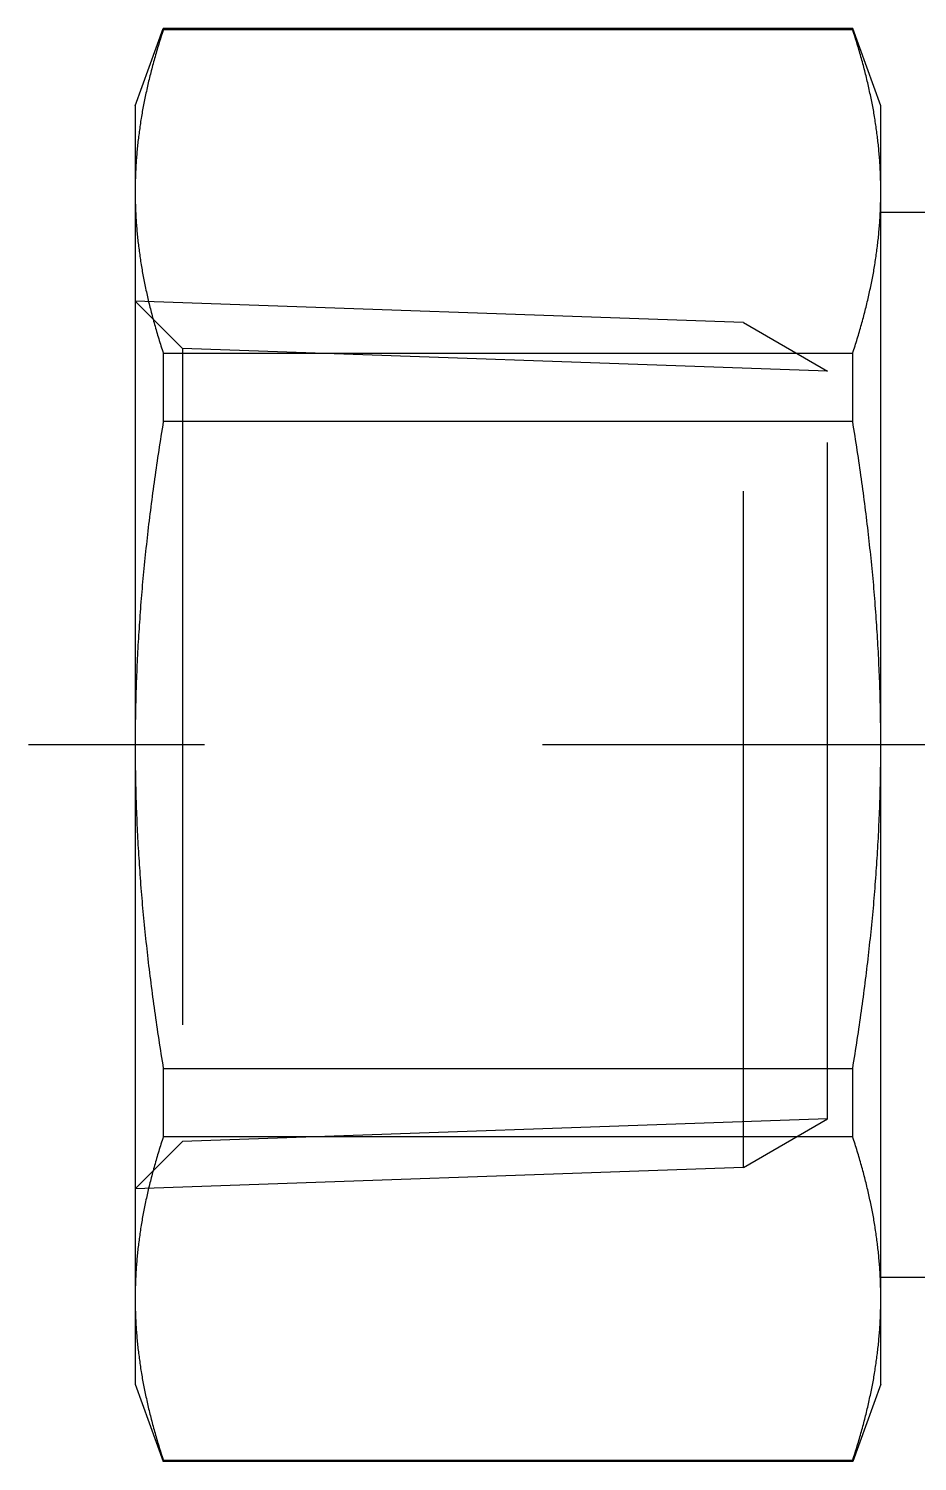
# Model space of a CAD drawing. Extents: x -2 to 85.9, y -32.4 to 17.
# Drawn here: x -2 to 14.69, y -13.45 to 13.45 of the extents above; entities that cross this region are included whole.
import ezdxf

# ---------------------------------------------------------------- set-up
doc = ezdxf.new("R2010")
doc.units = 0
doc.linetypes.add('CENTER', pattern=[50.8, 31.75, -6.35, 6.35, -6.35])
doc.linetypes.add('DASHED', pattern=[19.05, 12.7, -6.35])
doc.layers.get('0').update_dxf_attribs({"linetype": 'CONTINUOUS'})
doc.layers.add('CENTER', color=1, linetype='CENTER')

msp = doc.modelspace()

# ---------------------------------------------------------------- linework, layer by layer
at = {"color": 7, "linetype": 'CONTINUOUS'}
for p, q in [((0, 12), (0.528, 13.45)), ((13.472, 13.45), (0.528, 13.45)), ((0.528, 13.45), (0.528, 13.43)), ((13.472, 13.43), (0.528, 13.43)), ((14, 12), (13.472, 13.45)), ((13.472, 13.43), (13.472, 13.45)), ((0, 12), (0, 10.392)), ((14, 10.392), (14, 12)), ((0, 10.392), (0, 0)), ((14, 0), (14, 10.392)), ((15.5, 10), (14, 10)), ((0.528, 7.355), (13.472, 7.355)), ((0.528, 7.355), (0.528, 6.075)), ((13.472, 6.075), (13.472, 7.355)), ((13.472, 6.075), (0.528, 6.075)), ((0, 0), (0, -10.392)), ((14, -10.392), (14, 0)), ((0.528, -6.075), (13.472, -6.075)), ((0.528, -6.075), (0.528, -7.355)), ((13.472, -7.355), (13.472, -6.075)), ((13.472, -7.355), (0.528, -7.355)), ((15.5, -10), (14, -10)), ((0, -10.392), (0, -12)), ((14, -12), (14, -10.392)), ((0, -12), (0.528, -13.45)), ((14, -12), (13.472, -13.45)), ((0.528, -13.43), (13.472, -13.43)), ((0.528, -13.43), (0.528, -13.45)), ((13.472, -13.45), (13.472, -13.43)), ((13.472, -13.45), (0.528, -13.45))]:
    msp.add_line(p, q, dxfattribs=at)
at = {"color": 3, "linetype": 'DASHED'}
for p, q in [((11.422, 7.932), (0, 8.331)), ((0.887, 7.444), (0, 8.331)), ((11.422, -7.932), (11.422, 7.932)), ((11.422, 7.932), (13, 7.021)), ((13, 7.021), (0.887, 7.444)), ((0.887, 7.444), (0.887, -7.444)), ((13, -7.021), (13, 7.021)), ((13, -7.021), (0.887, -7.444)), ((11.422, -7.932), (13, -7.021)), ((0.887, -7.444), (0, -8.331)), ((11.422, -7.932), (0, -8.331))]:
    msp.add_line(p, q, dxfattribs=at)
at = {"color": 7}
for points in [[(0.528, 13.43, 0), (0.517, 13.395, 0), (0.505, 13.361, 0), (0.494, 13.327, 0), (0.484, 13.293, 0), (0.473, 13.259, 0), (0.462, 13.225, 0), (0.452, 13.191, 0), (0.442, 13.158, 0), (0.431, 13.124, 0), (0.421, 13.09, 0), (0.411, 13.057, 0), (0.402, 13.023, 0), (0.392, 12.99, 0), (0.382, 12.957, 0), (0.373, 12.924, 0), (0.363, 12.891, 0), (0.354, 12.857, 0), (0.345, 12.825, 0), (0.336, 12.792, 0), (0.327, 12.759, 0), (0.319, 12.726, 0), (0.31, 12.693, 0), (0.302, 12.661, 0), (0.293, 12.628, 0), (0.285, 12.595, 0), (0.277, 12.563, 0), (0.269, 12.531, 0), (0.261, 12.498, 0), (0.253, 12.466, 0), (0.246, 12.434, 0), (0.238, 12.402, 0), (0.231, 12.369, 0), (0.224, 12.337, 0), (0.217, 12.305, 0), (0.21, 12.273, 0), (0.203, 12.241, 0), (0.196, 12.209, 0), (0.189, 12.177, 0), (0.183, 12.146, 0), (0.176, 12.114, 0), (0.17, 12.082, 0), (0.164, 12.05, 0), (0.158, 12.019, 0), (0.152, 11.987, 0), (0.146, 11.955, 0), (0.14, 11.924, 0), (0.134, 11.892, 0), (0.129, 11.861, 0), (0.123, 11.829, 0), (0.118, 11.798, 0), (0.113, 11.766, 0), (0.108, 11.735, 0), (0.103, 11.704, 0), (0.098, 11.672, 0), (0.094, 11.641, 0), (0.089, 11.61, 0), (0.085, 11.578, 0), (0.08, 11.547, 0), (0.076, 11.516, 0), (0.072, 11.485, 0), (0.068, 11.453, 0), (0.064, 11.422, 0), (0.06, 11.391, 0), (0.056, 11.36, 0), (0.053, 11.329, 0), (0.049, 11.297, 0), (0.046, 11.266, 0), (0.043, 11.235, 0), (0.04, 11.204, 0), (0.037, 11.173, 0), (0.034, 11.142, 0), (0.031, 11.111, 0), (0.029, 11.079, 0), (0.026, 11.048, 0), (0.024, 11.017, 0), (0.021, 10.986, 0), (0.019, 10.955, 0), (0.017, 10.924, 0), (0.015, 10.893, 0), (0.013, 10.861, 0), (0.012, 10.83, 0), (0.01, 10.799, 0), (0.009, 10.768, 0), (0.007, 10.737, 0), (0.006, 10.706, 0), (0.005, 10.674, 0), (0.004, 10.643, 0), (0.003, 10.612, 0), (0.002, 10.581, 0), (0.001, 10.549, 0), (0.001, 10.518, 0), (0.001, 10.486, 0), (0, 10.455, 0), (0, 10.424, 0), (0, 10.392, 0)], [(14, 10.392, 0), (14, 10.424, 0), (14, 10.455, 0), (13.999, 10.486, 0), (13.999, 10.518, 0), (13.998, 10.549, 0), (13.998, 10.581, 0), (13.997, 10.612, 0), (13.996, 10.643, 0), (13.995, 10.674, 0), (13.994, 10.706, 0), (13.993, 10.737, 0), (13.992, 10.768, 0), (13.99, 10.799, 0), (13.988, 10.83, 0), (13.987, 10.861, 0), (13.985, 10.893, 0), (13.983, 10.924, 0), (13.981, 10.955, 0), (13.979, 10.986, 0), (13.976, 11.017, 0), (13.974, 11.048, 0), (13.972, 11.079, 0), (13.969, 11.111, 0), (13.966, 11.142, 0), (13.963, 11.173, 0), (13.96, 11.204, 0), (13.957, 11.235, 0), (13.954, 11.266, 0), (13.951, 11.297, 0), (13.947, 11.329, 0), (13.944, 11.36, 0), (13.94, 11.391, 0), (13.936, 11.422, 0), (13.932, 11.453, 0), (13.928, 11.485, 0), (13.924, 11.516, 0), (13.92, 11.547, 0), (13.915, 11.578, 0), (13.911, 11.61, 0), (13.906, 11.641, 0), (13.902, 11.672, 0), (13.897, 11.704, 0), (13.892, 11.735, 0), (13.887, 11.766, 0), (13.882, 11.798, 0), (13.877, 11.829, 0), (13.871, 11.861, 0), (13.866, 11.892, 0), (13.86, 11.924, 0), (13.854, 11.955, 0), (13.848, 11.987, 0), (13.842, 12.019, 0), (13.836, 12.05, 0), (13.83, 12.082, 0), (13.824, 12.114, 0), (13.817, 12.146, 0), (13.811, 12.177, 0), (13.804, 12.209, 0), (13.797, 12.241, 0), (13.79, 12.273, 0), (13.783, 12.305, 0), (13.776, 12.337, 0), (13.769, 12.369, 0), (13.762, 12.402, 0), (13.754, 12.434, 0), (13.746, 12.466, 0), (13.739, 12.498, 0), (13.731, 12.531, 0), (13.723, 12.563, 0), (13.715, 12.595, 0), (13.707, 12.628, 0), (13.698, 12.661, 0), (13.69, 12.693, 0), (13.681, 12.726, 0), (13.673, 12.759, 0), (13.664, 12.792, 0), (13.655, 12.825, 0), (13.646, 12.857, 0), (13.636, 12.891, 0), (13.627, 12.924, 0), (13.618, 12.957, 0), (13.608, 12.99, 0), (13.598, 13.023, 0), (13.589, 13.057, 0), (13.579, 13.09, 0), (13.569, 13.124, 0), (13.559, 13.158, 0), (13.548, 13.191, 0), (13.538, 13.225, 0), (13.527, 13.259, 0), (13.516, 13.293, 0), (13.506, 13.327, 0), (13.495, 13.361, 0), (13.483, 13.395, 0), (13.472, 13.43, 0)], [(0, 10.392, 0), (0, 10.361, 0), (0, 10.329, 0), (0.001, 10.298, 0), (0.001, 10.267, 0), (0.001, 10.235, 0), (0.002, 10.204, 0), (0.003, 10.173, 0), (0.004, 10.142, 0), (0.005, 10.11, 0), (0.006, 10.079, 0), (0.007, 10.048, 0), (0.009, 10.017, 0), (0.01, 9.986, 0), (0.012, 9.954, 0), (0.013, 9.923, 0), (0.015, 9.892, 0), (0.017, 9.861, 0), (0.019, 9.83, 0), (0.021, 9.799, 0), (0.024, 9.767, 0), (0.026, 9.736, 0), (0.029, 9.705, 0), (0.031, 9.674, 0), (0.034, 9.643, 0), (0.037, 9.612, 0), (0.04, 9.581, 0), (0.043, 9.55, 0), (0.046, 9.518, 0), (0.049, 9.487, 0), (0.053, 9.456, 0), (0.056, 9.425, 0), (0.06, 9.394, 0), (0.064, 9.363, 0), (0.068, 9.331, 0), (0.072, 9.3, 0), (0.076, 9.269, 0), (0.08, 9.238, 0), (0.085, 9.206, 0), (0.089, 9.175, 0), (0.094, 9.144, 0), (0.098, 9.112, 0), (0.103, 9.081, 0), (0.108, 9.05, 0), (0.113, 9.018, 0), (0.118, 8.987, 0), (0.123, 8.955, 0), (0.129, 8.924, 0), (0.134, 8.892, 0), (0.14, 8.861, 0), (0.146, 8.829, 0), (0.152, 8.798, 0), (0.158, 8.766, 0), (0.164, 8.734, 0), (0.17, 8.703, 0), (0.176, 8.671, 0), (0.183, 8.639, 0), (0.189, 8.607, 0), (0.196, 8.575, 0), (0.203, 8.543, 0), (0.21, 8.511, 0), (0.217, 8.479, 0), (0.224, 8.447, 0), (0.231, 8.415, 0), (0.238, 8.383, 0), (0.246, 8.351, 0), (0.253, 8.319, 0), (0.261, 8.286, 0), (0.269, 8.254, 0), (0.277, 8.222, 0), (0.285, 8.189, 0), (0.293, 8.157, 0), (0.302, 8.124, 0), (0.31, 8.091, 0), (0.319, 8.059, 0), (0.327, 8.026, 0), (0.336, 7.993, 0), (0.345, 7.96, 0), (0.354, 7.927, 0), (0.363, 7.894, 0), (0.373, 7.861, 0), (0.382, 7.828, 0), (0.392, 7.794, 0), (0.402, 7.761, 0), (0.411, 7.728, 0), (0.421, 7.694, 0), (0.431, 7.661, 0), (0.442, 7.627, 0), (0.452, 7.593, 0), (0.462, 7.56, 0), (0.473, 7.526, 0), (0.484, 7.492, 0), (0.494, 7.458, 0), (0.505, 7.423, 0), (0.517, 7.389, 0), (0.528, 7.355, 0)], [(13.472, 7.355, 0), (13.483, 7.389, 0), (13.495, 7.423, 0), (13.506, 7.458, 0), (13.516, 7.492, 0), (13.527, 7.526, 0), (13.538, 7.56, 0), (13.548, 7.593, 0), (13.559, 7.627, 0), (13.569, 7.661, 0), (13.579, 7.694, 0), (13.589, 7.728, 0), (13.598, 7.761, 0), (13.608, 7.794, 0), (13.618, 7.828, 0), (13.627, 7.861, 0), (13.636, 7.894, 0), (13.646, 7.927, 0), (13.655, 7.96, 0), (13.664, 7.993, 0), (13.673, 8.026, 0), (13.681, 8.059, 0), (13.69, 8.091, 0), (13.698, 8.124, 0), (13.707, 8.157, 0), (13.715, 8.189, 0), (13.723, 8.222, 0), (13.731, 8.254, 0), (13.739, 8.286, 0), (13.746, 8.319, 0), (13.754, 8.351, 0), (13.762, 8.383, 0), (13.769, 8.415, 0), (13.776, 8.447, 0), (13.783, 8.479, 0), (13.79, 8.511, 0), (13.797, 8.543, 0), (13.804, 8.575, 0), (13.811, 8.607, 0), (13.817, 8.639, 0), (13.824, 8.671, 0), (13.83, 8.703, 0), (13.836, 8.734, 0), (13.842, 8.766, 0), (13.848, 8.798, 0), (13.854, 8.829, 0), (13.86, 8.861, 0), (13.866, 8.892, 0), (13.871, 8.924, 0), (13.877, 8.955, 0), (13.882, 8.987, 0), (13.887, 9.018, 0), (13.892, 9.05, 0), (13.897, 9.081, 0), (13.902, 9.112, 0), (13.906, 9.144, 0), (13.911, 9.175, 0), (13.915, 9.206, 0), (13.92, 9.238, 0), (13.924, 9.269, 0), (13.928, 9.3, 0), (13.932, 9.331, 0), (13.936, 9.363, 0), (13.94, 9.394, 0), (13.944, 9.425, 0), (13.947, 9.456, 0), (13.951, 9.487, 0), (13.954, 9.518, 0), (13.957, 9.55, 0), (13.96, 9.581, 0), (13.963, 9.612, 0), (13.966, 9.643, 0), (13.969, 9.674, 0), (13.972, 9.705, 0), (13.974, 9.736, 0), (13.976, 9.767, 0), (13.979, 9.799, 0), (13.981, 9.83, 0), (13.983, 9.861, 0), (13.985, 9.892, 0), (13.987, 9.923, 0), (13.988, 9.954, 0), (13.99, 9.986, 0), (13.992, 10.017, 0), (13.993, 10.048, 0), (13.994, 10.079, 0), (13.995, 10.11, 0), (13.996, 10.142, 0), (13.997, 10.173, 0), (13.998, 10.204, 0), (13.998, 10.235, 0), (13.999, 10.267, 0), (13.999, 10.298, 0), (14, 10.329, 0), (14, 10.361, 0), (14, 10.392, 0)], [(0.528, 6.075, 0), (0.517, 6.006, 0), (0.505, 5.938, 0), (0.494, 5.869, 0), (0.484, 5.801, 0), (0.473, 5.733, 0), (0.462, 5.666, 0), (0.452, 5.598, 0), (0.442, 5.53, 0), (0.431, 5.463, 0), (0.421, 5.396, 0), (0.411, 5.329, 0), (0.402, 5.262, 0), (0.392, 5.196, 0), (0.382, 5.129, 0), (0.373, 5.063, 0), (0.363, 4.997, 0), (0.354, 4.93, 0), (0.345, 4.864, 0), (0.336, 4.799, 0), (0.327, 4.733, 0), (0.319, 4.667, 0), (0.31, 4.602, 0), (0.302, 4.537, 0), (0.293, 4.471, 0), (0.285, 4.406, 0), (0.277, 4.341, 0), (0.269, 4.277, 0), (0.261, 4.212, 0), (0.253, 4.147, 0), (0.246, 4.083, 0), (0.238, 4.018, 0), (0.231, 3.954, 0), (0.224, 3.89, 0), (0.217, 3.826, 0), (0.21, 3.762, 0), (0.203, 3.698, 0), (0.196, 3.634, 0), (0.189, 3.57, 0), (0.183, 3.506, 0), (0.176, 3.443, 0), (0.17, 3.379, 0), (0.164, 3.316, 0), (0.158, 3.253, 0), (0.152, 3.189, 0), (0.146, 3.126, 0), (0.14, 3.063, 0), (0.134, 3, 0), (0.129, 2.937, 0), (0.123, 2.874, 0), (0.118, 2.811, 0), (0.113, 2.748, 0), (0.108, 2.685, 0), (0.103, 2.622, 0), (0.098, 2.56, 0), (0.094, 2.497, 0), (0.089, 2.434, 0), (0.085, 2.372, 0), (0.08, 2.309, 0), (0.076, 2.247, 0), (0.072, 2.184, 0), (0.068, 2.122, 0), (0.064, 2.06, 0), (0.06, 1.997, 0), (0.056, 1.935, 0), (0.053, 1.872, 0), (0.049, 1.81, 0), (0.046, 1.748, 0), (0.043, 1.686, 0), (0.04, 1.623, 0), (0.037, 1.561, 0), (0.034, 1.499, 0), (0.031, 1.436, 0), (0.029, 1.374, 0), (0.026, 1.312, 0), (0.024, 1.25, 0), (0.021, 1.187, 0), (0.019, 1.125, 0), (0.017, 1.063, 0), (0.015, 1.001, 0), (0.013, 0.938, 0), (0.012, 0.876, 0), (0.01, 0.814, 0), (0.009, 0.751, 0), (0.007, 0.689, 0), (0.006, 0.626, 0), (0.005, 0.564, 0), (0.004, 0.501, 0), (0.003, 0.439, 0), (0.002, 0.376, 0), (0.001, 0.314, 0), (0.001, 0.251, 0), (0.001, 0.188, 0), (0, 0.126, 0), (0, 0.063, 0), (0, 0, 0)], [(14, 0, 0), (14, 0.063, 0), (14, 0.126, 0), (13.999, 0.188, 0), (13.999, 0.251, 0), (13.998, 0.314, 0), (13.998, 0.376, 0), (13.997, 0.439, 0), (13.996, 0.501, 0), (13.995, 0.564, 0), (13.994, 0.626, 0), (13.993, 0.689, 0), (13.992, 0.751, 0), (13.99, 0.814, 0), (13.988, 0.876, 0), (13.987, 0.938, 0), (13.985, 1.001, 0), (13.983, 1.063, 0), (13.981, 1.125, 0), (13.979, 1.187, 0), (13.976, 1.25, 0), (13.974, 1.312, 0), (13.972, 1.374, 0), (13.969, 1.436, 0), (13.966, 1.499, 0), (13.963, 1.561, 0), (13.96, 1.623, 0), (13.957, 1.686, 0), (13.954, 1.748, 0), (13.951, 1.81, 0), (13.947, 1.872, 0), (13.944, 1.935, 0), (13.94, 1.997, 0), (13.936, 2.06, 0), (13.932, 2.122, 0), (13.928, 2.184, 0), (13.924, 2.247, 0), (13.92, 2.309, 0), (13.915, 2.372, 0), (13.911, 2.434, 0), (13.906, 2.497, 0), (13.902, 2.56, 0), (13.897, 2.622, 0), (13.892, 2.685, 0), (13.887, 2.748, 0), (13.882, 2.811, 0), (13.877, 2.874, 0), (13.871, 2.937, 0), (13.866, 3, 0), (13.86, 3.063, 0), (13.854, 3.126, 0), (13.848, 3.189, 0), (13.842, 3.253, 0), (13.836, 3.316, 0), (13.83, 3.379, 0), (13.824, 3.443, 0), (13.817, 3.506, 0), (13.811, 3.57, 0), (13.804, 3.634, 0), (13.797, 3.698, 0), (13.79, 3.762, 0), (13.783, 3.826, 0), (13.776, 3.89, 0), (13.769, 3.954, 0), (13.762, 4.018, 0), (13.754, 4.083, 0), (13.746, 4.147, 0), (13.739, 4.212, 0), (13.731, 4.277, 0), (13.723, 4.341, 0), (13.715, 4.406, 0), (13.707, 4.471, 0), (13.698, 4.537, 0), (13.69, 4.602, 0), (13.681, 4.667, 0), (13.673, 4.733, 0), (13.664, 4.799, 0), (13.655, 4.864, 0), (13.646, 4.93, 0), (13.636, 4.997, 0), (13.627, 5.063, 0), (13.618, 5.129, 0), (13.608, 5.196, 0), (13.598, 5.262, 0), (13.589, 5.329, 0), (13.579, 5.396, 0), (13.569, 5.463, 0), (13.559, 5.53, 0), (13.548, 5.598, 0), (13.538, 5.666, 0), (13.527, 5.733, 0), (13.516, 5.801, 0), (13.506, 5.869, 0), (13.495, 5.938, 0), (13.483, 6.006, 0), (13.472, 6.075, 0)], [(0, 0, 0), (0, -0.063, 0), (0, -0.126, 0), (0.001, -0.188, 0), (0.001, -0.251, 0), (0.001, -0.314, 0), (0.002, -0.376, 0), (0.003, -0.439, 0), (0.004, -0.501, 0), (0.005, -0.564, 0), (0.006, -0.626, 0), (0.007, -0.689, 0), (0.009, -0.751, 0), (0.01, -0.814, 0), (0.012, -0.876, 0), (0.013, -0.938, 0), (0.015, -1.001, 0), (0.017, -1.063, 0), (0.019, -1.125, 0), (0.021, -1.187, 0), (0.024, -1.25, 0), (0.026, -1.312, 0), (0.029, -1.374, 0), (0.031, -1.436, 0), (0.034, -1.499, 0), (0.037, -1.561, 0), (0.04, -1.623, 0), (0.043, -1.686, 0), (0.046, -1.748, 0), (0.049, -1.81, 0), (0.053, -1.872, 0), (0.056, -1.935, 0), (0.06, -1.997, 0), (0.064, -2.06, 0), (0.068, -2.122, 0), (0.072, -2.184, 0), (0.076, -2.247, 0), (0.08, -2.309, 0), (0.085, -2.372, 0), (0.089, -2.434, 0), (0.094, -2.497, 0), (0.098, -2.56, 0), (0.103, -2.622, 0), (0.108, -2.685, 0), (0.113, -2.748, 0), (0.118, -2.811, 0), (0.123, -2.874, 0), (0.129, -2.937, 0), (0.134, -3, 0), (0.14, -3.063, 0), (0.146, -3.126, 0), (0.152, -3.189, 0), (0.158, -3.253, 0), (0.164, -3.316, 0), (0.17, -3.379, 0), (0.176, -3.443, 0), (0.183, -3.506, 0), (0.189, -3.57, 0), (0.196, -3.634, 0), (0.203, -3.698, 0), (0.21, -3.762, 0), (0.217, -3.826, 0), (0.224, -3.89, 0), (0.231, -3.954, 0), (0.238, -4.018, 0), (0.246, -4.083, 0), (0.253, -4.147, 0), (0.261, -4.212, 0), (0.269, -4.277, 0), (0.277, -4.341, 0), (0.285, -4.406, 0), (0.293, -4.471, 0), (0.302, -4.537, 0), (0.31, -4.602, 0), (0.319, -4.667, 0), (0.327, -4.733, 0), (0.336, -4.799, 0), (0.345, -4.864, 0), (0.354, -4.93, 0), (0.363, -4.997, 0), (0.373, -5.063, 0), (0.382, -5.129, 0), (0.392, -5.196, 0), (0.402, -5.262, 0), (0.411, -5.329, 0), (0.421, -5.396, 0), (0.431, -5.463, 0), (0.442, -5.53, 0), (0.452, -5.598, 0), (0.462, -5.666, 0), (0.473, -5.733, 0), (0.484, -5.801, 0), (0.494, -5.869, 0), (0.505, -5.938, 0), (0.517, -6.006, 0), (0.528, -6.075, 0)], [(13.472, -6.075, 0), (13.483, -6.006, 0), (13.495, -5.938, 0), (13.506, -5.869, 0), (13.516, -5.801, 0), (13.527, -5.733, 0), (13.538, -5.666, 0), (13.548, -5.598, 0), (13.559, -5.53, 0), (13.569, -5.463, 0), (13.579, -5.396, 0), (13.589, -5.329, 0), (13.598, -5.262, 0), (13.608, -5.196, 0), (13.618, -5.129, 0), (13.627, -5.063, 0), (13.636, -4.997, 0), (13.646, -4.93, 0), (13.655, -4.864, 0), (13.664, -4.799, 0), (13.673, -4.733, 0), (13.681, -4.667, 0), (13.69, -4.602, 0), (13.698, -4.537, 0), (13.707, -4.471, 0), (13.715, -4.406, 0), (13.723, -4.341, 0), (13.731, -4.277, 0), (13.739, -4.212, 0), (13.746, -4.147, 0), (13.754, -4.083, 0), (13.762, -4.018, 0), (13.769, -3.954, 0), (13.776, -3.89, 0), (13.783, -3.826, 0), (13.79, -3.762, 0), (13.797, -3.698, 0), (13.804, -3.634, 0), (13.811, -3.57, 0), (13.817, -3.506, 0), (13.824, -3.443, 0), (13.83, -3.379, 0), (13.836, -3.316, 0), (13.842, -3.253, 0), (13.848, -3.189, 0), (13.854, -3.126, 0), (13.86, -3.063, 0), (13.866, -3, 0), (13.871, -2.937, 0), (13.877, -2.874, 0), (13.882, -2.811, 0), (13.887, -2.748, 0), (13.892, -2.685, 0), (13.897, -2.622, 0), (13.902, -2.56, 0), (13.906, -2.497, 0), (13.911, -2.434, 0), (13.915, -2.372, 0), (13.92, -2.309, 0), (13.924, -2.247, 0), (13.928, -2.184, 0), (13.932, -2.122, 0), (13.936, -2.06, 0), (13.94, -1.997, 0), (13.944, -1.935, 0), (13.947, -1.872, 0), (13.951, -1.81, 0), (13.954, -1.748, 0), (13.957, -1.686, 0), (13.96, -1.623, 0), (13.963, -1.561, 0), (13.966, -1.499, 0), (13.969, -1.436, 0), (13.972, -1.374, 0), (13.974, -1.312, 0), (13.976, -1.25, 0), (13.979, -1.187, 0), (13.981, -1.125, 0), (13.983, -1.063, 0), (13.985, -1.001, 0), (13.987, -0.938, 0), (13.988, -0.876, 0), (13.99, -0.814, 0), (13.992, -0.751, 0), (13.993, -0.689, 0), (13.994, -0.626, 0), (13.995, -0.564, 0), (13.996, -0.501, 0), (13.997, -0.439, 0), (13.998, -0.376, 0), (13.998, -0.314, 0), (13.999, -0.251, 0), (13.999, -0.188, 0), (14, -0.126, 0), (14, -0.063, 0), (14, 0, 0)], [(0.528, -7.355, 0), (0.517, -7.389, 0), (0.505, -7.423, 0), (0.494, -7.458, 0), (0.484, -7.492, 0), (0.473, -7.526, 0), (0.462, -7.56, 0), (0.452, -7.593, 0), (0.442, -7.627, 0), (0.431, -7.661, 0), (0.421, -7.694, 0), (0.411, -7.728, 0), (0.402, -7.761, 0), (0.392, -7.794, 0), (0.382, -7.828, 0), (0.373, -7.861, 0), (0.363, -7.894, 0), (0.354, -7.927, 0), (0.345, -7.96, 0), (0.336, -7.993, 0), (0.327, -8.026, 0), (0.319, -8.059, 0), (0.31, -8.091, 0), (0.302, -8.124, 0), (0.293, -8.157, 0), (0.285, -8.189, 0), (0.277, -8.222, 0), (0.269, -8.254, 0), (0.261, -8.286, 0), (0.253, -8.319, 0), (0.246, -8.351, 0), (0.238, -8.383, 0), (0.231, -8.415, 0), (0.224, -8.447, 0), (0.217, -8.479, 0), (0.21, -8.511, 0), (0.203, -8.543, 0), (0.196, -8.575, 0), (0.189, -8.607, 0), (0.183, -8.639, 0), (0.176, -8.671, 0), (0.17, -8.703, 0), (0.164, -8.734, 0), (0.158, -8.766, 0), (0.152, -8.798, 0), (0.146, -8.829, 0), (0.14, -8.861, 0), (0.134, -8.892, 0), (0.129, -8.924, 0), (0.123, -8.955, 0), (0.118, -8.987, 0), (0.113, -9.018, 0), (0.108, -9.05, 0), (0.103, -9.081, 0), (0.098, -9.112, 0), (0.094, -9.144, 0), (0.089, -9.175, 0), (0.085, -9.206, 0), (0.08, -9.238, 0), (0.076, -9.269, 0), (0.072, -9.3, 0), (0.068, -9.331, 0), (0.064, -9.363, 0), (0.06, -9.394, 0), (0.056, -9.425, 0), (0.053, -9.456, 0), (0.049, -9.487, 0), (0.046, -9.518, 0), (0.043, -9.55, 0), (0.04, -9.581, 0), (0.037, -9.612, 0), (0.034, -9.643, 0), (0.031, -9.674, 0), (0.029, -9.705, 0), (0.026, -9.736, 0), (0.024, -9.767, 0), (0.021, -9.799, 0), (0.019, -9.83, 0), (0.017, -9.861, 0), (0.015, -9.892, 0), (0.013, -9.923, 0), (0.012, -9.954, 0), (0.01, -9.986, 0), (0.009, -10.017, 0), (0.007, -10.048, 0), (0.006, -10.079, 0), (0.005, -10.11, 0), (0.004, -10.142, 0), (0.003, -10.173, 0), (0.002, -10.204, 0), (0.001, -10.235, 0), (0.001, -10.267, 0), (0.001, -10.298, 0), (0, -10.329, 0), (0, -10.361, 0), (0, -10.392, 0)], [(14, -10.392, 0), (14, -10.361, 0), (14, -10.329, 0), (13.999, -10.298, 0), (13.999, -10.267, 0), (13.998, -10.235, 0), (13.998, -10.204, 0), (13.997, -10.173, 0), (13.996, -10.142, 0), (13.995, -10.11, 0), (13.994, -10.079, 0), (13.993, -10.048, 0), (13.992, -10.017, 0), (13.99, -9.986, 0), (13.988, -9.954, 0), (13.987, -9.923, 0), (13.985, -9.892, 0), (13.983, -9.861, 0), (13.981, -9.83, 0), (13.979, -9.799, 0), (13.976, -9.767, 0), (13.974, -9.736, 0), (13.972, -9.705, 0), (13.969, -9.674, 0), (13.966, -9.643, 0), (13.963, -9.612, 0), (13.96, -9.581, 0), (13.957, -9.55, 0), (13.954, -9.518, 0), (13.951, -9.487, 0), (13.947, -9.456, 0), (13.944, -9.425, 0), (13.94, -9.394, 0), (13.936, -9.363, 0), (13.932, -9.331, 0), (13.928, -9.3, 0), (13.924, -9.269, 0), (13.92, -9.238, 0), (13.915, -9.206, 0), (13.911, -9.175, 0), (13.906, -9.144, 0), (13.902, -9.112, 0), (13.897, -9.081, 0), (13.892, -9.05, 0), (13.887, -9.018, 0), (13.882, -8.987, 0), (13.877, -8.955, 0), (13.871, -8.924, 0), (13.866, -8.892, 0), (13.86, -8.861, 0), (13.854, -8.829, 0), (13.848, -8.798, 0), (13.842, -8.766, 0), (13.836, -8.734, 0), (13.83, -8.703, 0), (13.824, -8.671, 0), (13.817, -8.639, 0), (13.811, -8.607, 0), (13.804, -8.575, 0), (13.797, -8.543, 0), (13.79, -8.511, 0), (13.783, -8.479, 0), (13.776, -8.447, 0), (13.769, -8.415, 0), (13.762, -8.383, 0), (13.754, -8.351, 0), (13.746, -8.319, 0), (13.739, -8.286, 0), (13.731, -8.254, 0), (13.723, -8.222, 0), (13.715, -8.189, 0), (13.707, -8.157, 0), (13.698, -8.124, 0), (13.69, -8.091, 0), (13.681, -8.059, 0), (13.673, -8.026, 0), (13.664, -7.993, 0), (13.655, -7.96, 0), (13.646, -7.927, 0), (13.636, -7.894, 0), (13.627, -7.861, 0), (13.618, -7.828, 0), (13.608, -7.794, 0), (13.598, -7.761, 0), (13.589, -7.728, 0), (13.579, -7.694, 0), (13.569, -7.661, 0), (13.559, -7.627, 0), (13.548, -7.593, 0), (13.538, -7.56, 0), (13.527, -7.526, 0), (13.516, -7.492, 0), (13.506, -7.458, 0), (13.495, -7.423, 0), (13.483, -7.389, 0), (13.472, -7.355, 0)], [(0, -10.392, 0), (0, -10.424, 0), (0, -10.455, 0), (0.001, -10.486, 0), (0.001, -10.518, 0), (0.001, -10.549, 0), (0.002, -10.581, 0), (0.003, -10.612, 0), (0.004, -10.643, 0), (0.005, -10.674, 0), (0.006, -10.706, 0), (0.007, -10.737, 0), (0.009, -10.768, 0), (0.01, -10.799, 0), (0.012, -10.83, 0), (0.013, -10.861, 0), (0.015, -10.893, 0), (0.017, -10.924, 0), (0.019, -10.955, 0), (0.021, -10.986, 0), (0.024, -11.017, 0), (0.026, -11.048, 0), (0.029, -11.079, 0), (0.031, -11.111, 0), (0.034, -11.142, 0), (0.037, -11.173, 0), (0.04, -11.204, 0), (0.043, -11.235, 0), (0.046, -11.266, 0), (0.049, -11.297, 0), (0.053, -11.329, 0), (0.056, -11.36, 0), (0.06, -11.391, 0), (0.064, -11.422, 0), (0.068, -11.453, 0), (0.072, -11.485, 0), (0.076, -11.516, 0), (0.08, -11.547, 0), (0.085, -11.578, 0), (0.089, -11.61, 0), (0.094, -11.641, 0), (0.098, -11.672, 0), (0.103, -11.704, 0), (0.108, -11.735, 0), (0.113, -11.766, 0), (0.118, -11.798, 0), (0.123, -11.829, 0), (0.129, -11.861, 0), (0.134, -11.892, 0), (0.14, -11.924, 0), (0.146, -11.955, 0), (0.152, -11.987, 0), (0.158, -12.019, 0), (0.164, -12.05, 0), (0.17, -12.082, 0), (0.176, -12.114, 0), (0.183, -12.146, 0), (0.189, -12.177, 0), (0.196, -12.209, 0), (0.203, -12.241, 0), (0.21, -12.273, 0), (0.217, -12.305, 0), (0.224, -12.337, 0), (0.231, -12.369, 0), (0.238, -12.402, 0), (0.246, -12.434, 0), (0.253, -12.466, 0), (0.261, -12.498, 0), (0.269, -12.531, 0), (0.277, -12.563, 0), (0.285, -12.595, 0), (0.293, -12.628, 0), (0.302, -12.661, 0), (0.31, -12.693, 0), (0.319, -12.726, 0), (0.327, -12.759, 0), (0.336, -12.792, 0), (0.345, -12.825, 0), (0.354, -12.857, 0), (0.363, -12.891, 0), (0.373, -12.924, 0), (0.382, -12.957, 0), (0.392, -12.99, 0), (0.402, -13.023, 0), (0.411, -13.057, 0), (0.421, -13.09, 0), (0.431, -13.124, 0), (0.442, -13.158, 0), (0.452, -13.191, 0), (0.462, -13.225, 0), (0.473, -13.259, 0), (0.484, -13.293, 0), (0.494, -13.327, 0), (0.505, -13.361, 0), (0.517, -13.395, 0), (0.528, -13.43, 0)], [(13.472, -13.43, 0), (13.483, -13.395, 0), (13.495, -13.361, 0), (13.506, -13.327, 0), (13.516, -13.293, 0), (13.527, -13.259, 0), (13.538, -13.225, 0), (13.548, -13.191, 0), (13.559, -13.158, 0), (13.569, -13.124, 0), (13.579, -13.09, 0), (13.589, -13.057, 0), (13.598, -13.023, 0), (13.608, -12.99, 0), (13.618, -12.957, 0), (13.627, -12.924, 0), (13.636, -12.891, 0), (13.646, -12.857, 0), (13.655, -12.825, 0), (13.664, -12.792, 0), (13.673, -12.759, 0), (13.681, -12.726, 0), (13.69, -12.693, 0), (13.698, -12.661, 0), (13.707, -12.628, 0), (13.715, -12.595, 0), (13.723, -12.563, 0), (13.731, -12.531, 0), (13.739, -12.498, 0), (13.746, -12.466, 0), (13.754, -12.434, 0), (13.762, -12.402, 0), (13.769, -12.369, 0), (13.776, -12.337, 0), (13.783, -12.305, 0), (13.79, -12.273, 0), (13.797, -12.241, 0), (13.804, -12.209, 0), (13.811, -12.177, 0), (13.817, -12.146, 0), (13.824, -12.114, 0), (13.83, -12.082, 0), (13.836, -12.05, 0), (13.842, -12.019, 0), (13.848, -11.987, 0), (13.854, -11.955, 0), (13.86, -11.924, 0), (13.866, -11.892, 0), (13.871, -11.861, 0), (13.877, -11.829, 0), (13.882, -11.798, 0), (13.887, -11.766, 0), (13.892, -11.735, 0), (13.897, -11.704, 0), (13.902, -11.672, 0), (13.906, -11.641, 0), (13.911, -11.61, 0), (13.915, -11.578, 0), (13.92, -11.547, 0), (13.924, -11.516, 0), (13.928, -11.485, 0), (13.932, -11.453, 0), (13.936, -11.422, 0), (13.94, -11.391, 0), (13.944, -11.36, 0), (13.947, -11.329, 0), (13.951, -11.297, 0), (13.954, -11.266, 0), (13.957, -11.235, 0), (13.96, -11.204, 0), (13.963, -11.173, 0), (13.966, -11.142, 0), (13.969, -11.111, 0), (13.972, -11.079, 0), (13.974, -11.048, 0), (13.976, -11.017, 0), (13.979, -10.986, 0), (13.981, -10.955, 0), (13.983, -10.924, 0), (13.985, -10.893, 0), (13.987, -10.861, 0), (13.988, -10.83, 0), (13.99, -10.799, 0), (13.992, -10.768, 0), (13.993, -10.737, 0), (13.994, -10.706, 0), (13.995, -10.674, 0), (13.996, -10.643, 0), (13.997, -10.612, 0), (13.998, -10.581, 0), (13.998, -10.549, 0), (13.999, -10.518, 0), (13.999, -10.486, 0), (14, -10.455, 0), (14, -10.424, 0), (14, -10.392, 0)]]:
    msp.add_polyline3d(points, dxfattribs=at)
at = {"layer": 'CENTER', "color": 1, "linetype": 'CENTER'}
msp.add_line((39.4, 0), (-2, 0), dxfattribs=at)

doc.saveas('drawing.dxf')
